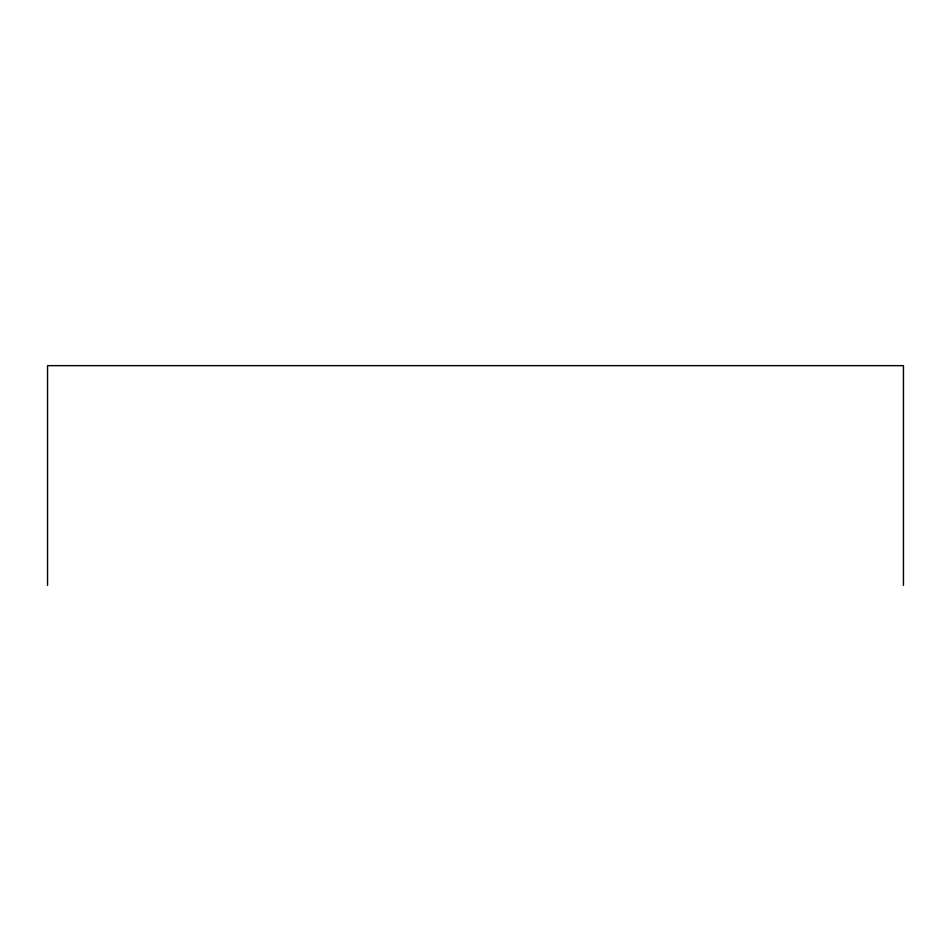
<?xml version="1.0" encoding="UTF-8"?>
<svg xmlns="http://www.w3.org/2000/svg" width="951" height="951" viewBox="0 0 951 951"><rect width="100%" height="100%" fill="white"/><g stroke="black" fill="none" stroke-linecap="round" stroke-linejoin="round"><path stroke-width="1.43" d="M903.45 585.352L903.45 365.648L47.55 365.648L47.55 585.352"/></g></svg>
